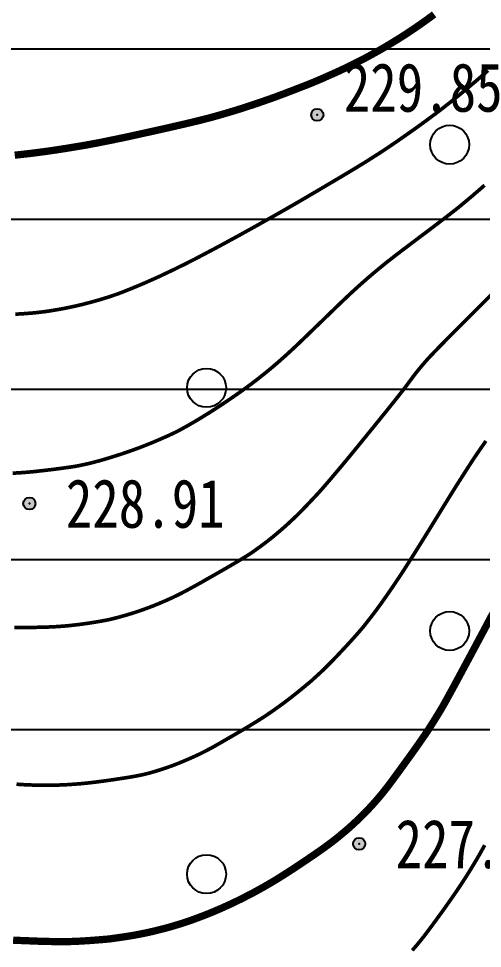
# Model space of a CAD drawing. Extents: x 36524600 to 36525730, y 2746759 to 2747713.
# Drawn here: x 36525133.89 to 36525143.42, y 2747277.23 to 2747296.35 of the extents above; entities that cross this region are included whole.
import ezdxf
from ezdxf.enums import TextEntityAlignment as Align

# ---------------------------------------------------------------- set-up
doc = ezdxf.new("R2010")
doc.units = 0
doc.header["$LTSCALE"] = 1000
doc.header["$MEASUREMENT"] = 0
for name, color, linetype in [('DGX', 251, 'Continuous'), ('GCD', 252, 'Continuous'), ('PP-DX-PT', 251, 'Continuous'), ('PUB_TAB', 7, 'Continuous'), ('ZBTZ', 3, 'Continuous')]:
    doc.layers.add(name, color=color, linetype=linetype)
doc.styles.add('正等线体', font='宋体.shx', dxfattribs={"bigfont": '@@gbcbig.shx'})

# ---------------------------------------------------------------- blocks, each defined once
blk = doc.blocks.new('gc326')
blk.add_circle((0, 0), 0.8)
blk = doc.blocks.new('gc200')
h = blk.add_hatch(color=256)
edge = h.paths.add_edge_path()
edge.add_arc((0, 0), 0.25, 0, 360)
blk.add_circle((0, 0), 0.25)
blk = doc.blocks.new('dxt')
at = {"layer": 'DGX', "color": 253, "linetype": 'Continuous', "flags": 128}
for points, const_width in [([(36525141.983, 2747277.191), (36525142.008, 2747277.219), (36525142.033, 2747277.248), (36525142.058, 2747277.277), (36525142.082, 2747277.305), (36525142.106, 2747277.334), (36525142.13, 2747277.364), (36525142.154, 2747277.393), (36525142.178, 2747277.423), (36525142.201, 2747277.452), (36525142.225, 2747277.482), (36525142.248, 2747277.512), (36525142.272, 2747277.544), (36525142.299, 2747277.579), (36525142.328, 2747277.618), (36525142.36, 2747277.661), (36525142.394, 2747277.707), (36525142.43, 2747277.757), (36525142.47, 2747277.81), (36525142.511, 2747277.867), (36525142.554, 2747277.926), (36525142.597, 2747277.985), (36525142.639, 2747278.044), (36525142.682, 2747278.104), (36525142.724, 2747278.164), (36525142.766, 2747278.224), (36525142.809, 2747278.285), (36525142.851, 2747278.346), (36525142.893, 2747278.407), (36525142.934, 2747278.468), (36525142.975, 2747278.53), (36525143.016, 2747278.591), (36525143.056, 2747278.653), (36525143.096, 2747278.716), (36525143.135, 2747278.778), (36525143.174, 2747278.841), (36525143.213, 2747278.904), (36525143.251, 2747278.968), (36525143.289, 2747279.031), (36525143.327, 2747279.095), (36525143.364, 2747279.159), (36525143.4, 2747279.224), (36525143.436, 2747279.288), (36525143.472, 2747279.353)], 0.075), ([(36525133.776, 2747277.4), (36525133.85, 2747277.397), (36525133.94, 2747277.393), (36525134.046, 2747277.389), (36525134.168, 2747277.384), (36525134.295, 2747277.379), (36525134.414, 2747277.375), (36525134.524, 2747277.373), (36525134.626, 2747277.371), (36525134.72, 2747277.37), (36525134.806, 2747277.369), (36525134.884, 2747277.37), (36525134.953, 2747277.372), (36525135.019, 2747277.374), (36525135.084, 2747277.377), (36525135.149, 2747277.38), (36525135.215, 2747277.384), (36525135.28, 2747277.388), (36525135.345, 2747277.392), (36525135.41, 2747277.397), (36525135.476, 2747277.402), (36525135.537, 2747277.407), (36525135.59, 2747277.411), (36525135.635, 2747277.415), (36525135.671, 2747277.418), (36525135.7, 2747277.42), (36525135.721, 2747277.422), (36525135.733, 2747277.423), (36525135.737, 2747277.423), (36525135.741, 2747277.424), (36525135.753, 2747277.425), (36525135.774, 2747277.428), (36525135.802, 2747277.432), (36525135.838, 2747277.437), (36525135.883, 2747277.444), (36525135.935, 2747277.451), (36525135.996, 2747277.46), (36525136.06, 2747277.469), (36525136.125, 2747277.479), (36525136.189, 2747277.489), (36525136.253, 2747277.5), (36525136.317, 2747277.512), (36525136.381, 2747277.524), (36525136.445, 2747277.537), (36525136.509, 2747277.55), (36525136.572, 2747277.564), (36525136.636, 2747277.578), (36525136.699, 2747277.593), (36525136.763, 2747277.609), (36525136.826, 2747277.625), (36525136.889, 2747277.641), (36525136.952, 2747277.658), (36525137.014, 2747277.676), (36525137.077, 2747277.694), (36525137.139, 2747277.713), (36525137.202, 2747277.732), (36525137.264, 2747277.752), (36525137.326, 2747277.772), (36525137.387, 2747277.793), (36525137.449, 2747277.814), (36525137.51, 2747277.836), (36525137.571, 2747277.859), (36525137.632, 2747277.882), (36525137.693, 2747277.905), (36525137.754, 2747277.929), (36525137.815, 2747277.953), (36525137.875, 2747277.978), (36525137.935, 2747278.003), (36525137.995, 2747278.029), (36525138.055, 2747278.055), (36525138.115, 2747278.082), (36525138.174, 2747278.109), (36525138.234, 2747278.136), (36525138.293, 2747278.164), (36525138.352, 2747278.192), (36525138.41, 2747278.221), (36525138.469, 2747278.25), (36525138.527, 2747278.279), (36525138.585, 2747278.309), (36525138.643, 2747278.339), (36525138.701, 2747278.369), (36525138.759, 2747278.4), (36525138.816, 2747278.432), (36525138.873, 2747278.463), (36525138.93, 2747278.495), (36525138.987, 2747278.528), (36525139.043, 2747278.561), (36525139.1, 2747278.594), (36525139.156, 2747278.628), (36525139.211, 2747278.661), (36525139.267, 2747278.696), (36525139.322, 2747278.731), (36525139.377, 2747278.766), (36525139.432, 2747278.801), (36525139.487, 2747278.837), (36525139.542, 2747278.872), (36525139.597, 2747278.908), (36525139.652, 2747278.945), (36525139.706, 2747278.981), (36525139.761, 2747279.018), (36525139.816, 2747279.055), (36525139.868, 2747279.091), (36525139.918, 2747279.125), (36525139.964, 2747279.156), (36525140.006, 2747279.185), (36525140.045, 2747279.212), (36525140.08, 2747279.237), (36525140.112, 2747279.259), (36525140.141, 2747279.279), (36525140.167, 2747279.298), (36525140.194, 2747279.317), (36525140.22, 2747279.337), (36525140.247, 2747279.356), (36525140.273, 2747279.376), (36525140.299, 2747279.395), (36525140.325, 2747279.415), (36525140.351, 2747279.435), (36525140.377, 2747279.455), (36525140.403, 2747279.475), (36525140.429, 2747279.496), (36525140.454, 2747279.516), (36525140.48, 2747279.537), (36525140.505, 2747279.558), (36525140.53, 2747279.579), (36525140.555, 2747279.6), (36525140.58, 2747279.621), (36525140.605, 2747279.642), (36525140.63, 2747279.663), (36525140.655, 2747279.685), (36525140.68, 2747279.706), (36525140.704, 2747279.728), (36525140.729, 2747279.75), (36525140.753, 2747279.772), (36525140.777, 2747279.794), (36525140.801, 2747279.816), (36525140.825, 2747279.839), (36525140.849, 2747279.861), (36525140.872, 2747279.884), (36525140.896, 2747279.907), (36525140.919, 2747279.929), (36525140.943, 2747279.952), (36525140.966, 2747279.976), (36525140.989, 2747279.999), (36525141.012, 2747280.022), (36525141.035, 2747280.046), (36525141.058, 2747280.069), (36525141.08, 2747280.093), (36525141.103, 2747280.117), (36525141.125, 2747280.141), (36525141.147, 2747280.165), (36525141.169, 2747280.189), (36525141.191, 2747280.213), (36525141.213, 2747280.238), (36525141.234, 2747280.262), (36525141.256, 2747280.287), (36525141.277, 2747280.312), (36525141.299, 2747280.337), (36525141.32, 2747280.362), (36525141.341, 2747280.387), (36525141.361, 2747280.412), (36525141.382, 2747280.438), (36525141.403, 2747280.463), (36525141.423, 2747280.489), (36525141.443, 2747280.515), (36525141.464, 2747280.54), (36525141.487, 2747280.571), (36525141.518, 2747280.612), (36525141.556, 2747280.663), (36525141.601, 2747280.724), (36525141.653, 2747280.795), (36525141.712, 2747280.876), (36525141.778, 2747280.967), (36525141.851, 2747281.068), (36525141.926, 2747281.171), (36525141.995, 2747281.267), (36525142.059, 2747281.357), (36525142.118, 2747281.441), (36525142.171, 2747281.518), (36525142.22, 2747281.589), (36525142.264, 2747281.653), (36525142.302, 2747281.711), (36525142.338, 2747281.766), (36525142.373, 2747281.821), (36525142.408, 2747281.876), (36525142.443, 2747281.932), (36525142.477, 2747281.987), (36525142.512, 2747282.043), (36525142.546, 2747282.099), (36525142.579, 2747282.155), (36525142.621, 2747282.226), (36525142.678, 2747282.328), (36525142.75, 2747282.459), (36525142.838, 2747282.62), (36525142.941, 2747282.811), (36525143.06, 2747283.032), (36525143.195, 2747283.283), (36525143.345, 2747283.564), (36525143.497, 2747283.849), (36525143.637, 2747284.112)], 0.15), ([(36525133.845, 2747280.607), (36525133.906, 2747280.603), (36525133.967, 2747280.599), (36525134.027, 2747280.596), (36525134.088, 2747280.593), (36525134.149, 2747280.591), (36525134.21, 2747280.589), (36525134.27, 2747280.587), (36525134.331, 2747280.586), (36525134.392, 2747280.586), (36525134.452, 2747280.585), (36525134.513, 2747280.586), (36525134.574, 2747280.587), (36525134.635, 2747280.588), (36525134.695, 2747280.589), (36525134.756, 2747280.592), (36525134.817, 2747280.594), (36525134.877, 2747280.597), (36525134.938, 2747280.601), (36525134.999, 2747280.605), (36525135.059, 2747280.609), (36525135.12, 2747280.614), (36525135.18, 2747280.619), (36525135.241, 2747280.625), (36525135.301, 2747280.631), (36525135.362, 2747280.638), (36525135.422, 2747280.645), (36525135.482, 2747280.652), (36525135.543, 2747280.66), (36525135.603, 2747280.668), (36525135.664, 2747280.676), (36525135.724, 2747280.684), (36525135.785, 2747280.693), (36525135.845, 2747280.701), (36525135.906, 2747280.711), (36525135.965, 2747280.72), (36525136.02, 2747280.728), (36525136.071, 2747280.736), (36525136.118, 2747280.743), (36525136.161, 2747280.75), (36525136.201, 2747280.757), (36525136.236, 2747280.763), (36525136.268, 2747280.769), (36525136.298, 2747280.774), (36525136.327, 2747280.78), (36525136.357, 2747280.786), (36525136.387, 2747280.792), (36525136.416, 2747280.798), (36525136.446, 2747280.804), (36525136.475, 2747280.811), (36525136.505, 2747280.818), (36525136.536, 2747280.826), (36525136.57, 2747280.835), (36525136.609, 2747280.845), (36525136.65, 2747280.857), (36525136.696, 2747280.871), (36525136.744, 2747280.886), (36525136.797, 2747280.902), (36525136.852, 2747280.92), (36525136.91, 2747280.939), (36525136.967, 2747280.959), (36525137.024, 2747280.979), (36525137.08, 2747281), (36525137.137, 2747281.022), (36525137.193, 2747281.044), (36525137.249, 2747281.067), (36525137.305, 2747281.091), (36525137.359, 2747281.114), (36525137.409, 2747281.136), (36525137.456, 2747281.157), (36525137.499, 2747281.176), (36525137.539, 2747281.194), (36525137.575, 2747281.211), (36525137.607, 2747281.226), (36525137.636, 2747281.24), (36525137.663, 2747281.254), (36525137.691, 2747281.267), (36525137.718, 2747281.281), (36525137.744, 2747281.295), (36525137.771, 2747281.309), (36525137.798, 2747281.323), (36525137.825, 2747281.338), (36525137.852, 2747281.352), (36525137.883, 2747281.369), (36525137.924, 2747281.392), (36525137.975, 2747281.421), (36525138.035, 2747281.456), (36525138.105, 2747281.496), (36525138.184, 2747281.542), (36525138.273, 2747281.593), (36525138.372, 2747281.651), (36525138.472, 2747281.709), (36525138.565, 2747281.764), (36525138.651, 2747281.816), (36525138.73, 2747281.864), (36525138.802, 2747281.908), (36525138.867, 2747281.95), (36525138.926, 2747281.987), (36525138.978, 2747282.021), (36525139.025, 2747282.054), (36525139.073, 2747282.086), (36525139.121, 2747282.119), (36525139.168, 2747282.153), (36525139.215, 2747282.186), (36525139.262, 2747282.22), (36525139.309, 2747282.254), (36525139.356, 2747282.289), (36525139.402, 2747282.324), (36525139.448, 2747282.359), (36525139.494, 2747282.394), (36525139.539, 2747282.43), (36525139.585, 2747282.466), (36525139.63, 2747282.502), (36525139.675, 2747282.539), (36525139.72, 2747282.576), (36525139.762, 2747282.61), (36525139.798, 2747282.641), (36525139.83, 2747282.667), (36525139.857, 2747282.689), (36525139.878, 2747282.707), (36525139.894, 2747282.721), (36525139.905, 2747282.73), (36525139.911, 2747282.735), (36525139.917, 2747282.74), (36525139.928, 2747282.75), (36525139.943, 2747282.763), (36525139.962, 2747282.782), (36525139.987, 2747282.804), (36525140.016, 2747282.831), (36525140.05, 2747282.862), (36525140.089, 2747282.898), (36525140.132, 2747282.938), (36525140.18, 2747282.984), (36525140.232, 2747283.035), (36525140.288, 2747283.092), (36525140.349, 2747283.154), (36525140.414, 2747283.222), (36525140.483, 2747283.295), (36525140.557, 2747283.374), (36525140.631, 2747283.453), (36525140.699, 2747283.527), (36525140.762, 2747283.597), (36525140.82, 2747283.661), (36525140.873, 2747283.722), (36525140.921, 2747283.777), (36525140.963, 2747283.827), (36525141.001, 2747283.873), (36525141.035, 2747283.917), (36525141.07, 2747283.961), (36525141.104, 2747284.005), (36525141.138, 2747284.049), (36525141.172, 2747284.093), (36525141.206, 2747284.137), (36525141.239, 2747284.182), (36525141.272, 2747284.227), (36525141.307, 2747284.275), (36525141.346, 2747284.329), (36525141.388, 2747284.389), (36525141.435, 2747284.454), (36525141.484, 2747284.526), (36525141.538, 2747284.604), (36525141.595, 2747284.687), (36525141.655, 2747284.777), (36525141.723, 2747284.878), (36525141.801, 2747284.997), (36525141.889, 2747285.135), (36525141.987, 2747285.289), (36525142.096, 2747285.462), (36525142.215, 2747285.653), (36525142.344, 2747285.861), (36525142.483, 2747286.087), (36525142.622, 2747286.313), (36525142.751, 2747286.522), (36525142.869, 2747286.712), (36525142.978, 2747286.884), (36525143.076, 2747287.038), (36525143.164, 2747287.174), (36525143.241, 2747287.293), (36525143.309, 2747287.393), (36525143.371, 2747287.484), (36525143.434, 2747287.575), (36525143.497, 2747287.665)], 0.075), ([(36525133.798, 2747283.829), (36525133.878, 2747283.829), (36525133.961, 2747283.829), (36525134.047, 2747283.829), (36525134.136, 2747283.83), (36525134.228, 2747283.832), (36525134.323, 2747283.834), (36525134.422, 2747283.836), (36525134.522, 2747283.84), (36525134.621, 2747283.844), (36525134.721, 2747283.851), (36525134.82, 2747283.858), (36525134.92, 2747283.867), (36525135.019, 2747283.878), (36525135.118, 2747283.889), (36525135.217, 2747283.903), (36525135.312, 2747283.916), (36525135.401, 2747283.93), (36525135.484, 2747283.943), (36525135.561, 2747283.956), (36525135.632, 2747283.969), (36525135.696, 2747283.981), (36525135.754, 2747283.993), (36525135.805, 2747284.005), (36525135.854, 2747284.017), (36525135.902, 2747284.029), (36525135.95, 2747284.042), (36525135.998, 2747284.055), (36525136.046, 2747284.069), (36525136.094, 2747284.082), (36525136.142, 2747284.097), (36525136.19, 2747284.111), (36525136.238, 2747284.126), (36525136.285, 2747284.141), (36525136.332, 2747284.157), (36525136.38, 2747284.173), (36525136.427, 2747284.189), (36525136.474, 2747284.206), (36525136.521, 2747284.223), (36525136.568, 2747284.24), (36525136.614, 2747284.258), (36525136.661, 2747284.276), (36525136.707, 2747284.295), (36525136.753, 2747284.313), (36525136.799, 2747284.333), (36525136.845, 2747284.352), (36525136.891, 2747284.372), (36525136.937, 2747284.392), (36525136.982, 2747284.413), (36525137.028, 2747284.433), (36525137.073, 2747284.455), (36525137.118, 2747284.476), (36525137.163, 2747284.498), (36525137.207, 2747284.52), (36525137.252, 2747284.543), (36525137.296, 2747284.566), (36525137.346, 2747284.592), (36525137.406, 2747284.625), (36525137.477, 2747284.664), (36525137.559, 2747284.709), (36525137.652, 2747284.761), (36525137.755, 2747284.82), (36525137.869, 2747284.885), (36525137.994, 2747284.956), (36525138.119, 2747285.027), (36525138.232, 2747285.093), (36525138.334, 2747285.153), (36525138.425, 2747285.207), (36525138.505, 2747285.256), (36525138.574, 2747285.298), (36525138.632, 2747285.335), (36525138.679, 2747285.366), (36525138.719, 2747285.394), (36525138.76, 2747285.423), (36525138.801, 2747285.452), (36525138.841, 2747285.481), (36525138.881, 2747285.51), (36525138.92, 2747285.54), (36525138.96, 2747285.57), (36525138.999, 2747285.6), (36525139.038, 2747285.631), (36525139.077, 2747285.662), (36525139.116, 2747285.693), (36525139.154, 2747285.724), (36525139.192, 2747285.756), (36525139.23, 2747285.788), (36525139.268, 2747285.82), (36525139.305, 2747285.853), (36525139.343, 2747285.886), (36525139.38, 2747285.919), (36525139.417, 2747285.952), (36525139.453, 2747285.986), (36525139.49, 2747286.02), (36525139.526, 2747286.054), (36525139.562, 2747286.088), (36525139.598, 2747286.122), (36525139.636, 2747286.159), (36525139.678, 2747286.201), (36525139.724, 2747286.248), (36525139.773, 2747286.299), (36525139.827, 2747286.355), (36525139.885, 2747286.416), (36525139.947, 2747286.482), (36525140.013, 2747286.552), (36525140.088, 2747286.634), (36525140.177, 2747286.735), (36525140.279, 2747286.854), (36525140.395, 2747286.991), (36525140.526, 2747287.146), (36525140.67, 2747287.32), (36525140.828, 2747287.512), (36525140.999, 2747287.722), (36525141.169, 2747287.931), (36525141.32, 2747288.117), (36525141.453, 2747288.282), (36525141.568, 2747288.425), (36525141.665, 2747288.547), (36525141.743, 2747288.646), (36525141.804, 2747288.723), (36525141.846, 2747288.779), (36525141.878, 2747288.822), (36525141.908, 2747288.863), (36525141.936, 2747288.9), (36525141.962, 2747288.935), (36525141.986, 2747288.967), (36525142.007, 2747288.996), (36525142.027, 2747289.023), (36525142.045, 2747289.046), (36525142.063, 2747289.069), (36525142.084, 2747289.095), (36525142.107, 2747289.123), (36525142.132, 2747289.154), (36525142.16, 2747289.187), (36525142.19, 2747289.223), (36525142.223, 2747289.261), (36525142.258, 2747289.302), (36525142.303, 2747289.352), (36525142.365, 2747289.419), (36525142.446, 2747289.503), (36525142.543, 2747289.604), (36525142.658, 2747289.721), (36525142.791, 2747289.855), (36525142.941, 2747290.006), (36525143.109, 2747290.173), (36525143.282, 2747290.346), (36525143.447, 2747290.511), (36525143.604, 2747290.67)], 0.075), ([(36525133.765, 2747287.002), (36525133.867, 2747287.008), (36525133.975, 2747287.015), (36525134.089, 2747287.024), (36525134.208, 2747287.035), (36525134.332, 2747287.049), (36525134.462, 2747287.064), (36525134.589, 2747287.079), (36525134.704, 2747287.094), (36525134.809, 2747287.108), (36525134.902, 2747287.121), (36525134.985, 2747287.133), (36525135.056, 2747287.144), (36525135.116, 2747287.155), (36525135.164, 2747287.165), (36525135.205, 2747287.174), (36525135.24, 2747287.181), (36525135.271, 2747287.188), (36525135.296, 2747287.193), (36525135.316, 2747287.198), (36525135.331, 2747287.201), (36525135.341, 2747287.203), (36525135.345, 2747287.204), (36525135.35, 2747287.205), (36525135.359, 2747287.208), (36525135.373, 2747287.211), (36525135.393, 2747287.216), (36525135.417, 2747287.223), (36525135.447, 2747287.231), (36525135.481, 2747287.24), (36525135.52, 2747287.25), (36525135.565, 2747287.262), (36525135.614, 2747287.276), (36525135.668, 2747287.292), (36525135.728, 2747287.31), (36525135.792, 2747287.33), (36525135.862, 2747287.352), (36525135.937, 2747287.375), (36525136.016, 2747287.401), (36525136.098, 2747287.429), (36525136.18, 2747287.457), (36525136.261, 2747287.486), (36525136.342, 2747287.516), (36525136.423, 2747287.546), (36525136.504, 2747287.578), (36525136.584, 2747287.61), (36525136.664, 2747287.643), (36525136.741, 2747287.676), (36525136.813, 2747287.707), (36525136.879, 2747287.736), (36525136.941, 2747287.763), (36525136.998, 2747287.789), (36525137.049, 2747287.813), (36525137.095, 2747287.835), (36525137.136, 2747287.855), (36525137.177, 2747287.876), (36525137.223, 2747287.901), (36525137.272, 2747287.928), (36525137.326, 2747287.958), (36525137.385, 2747287.991), (36525137.448, 2747288.028), (36525137.516, 2747288.067), (36525137.588, 2747288.11), (36525137.662, 2747288.155), (36525137.738, 2747288.202), (36525137.814, 2747288.249), (36525137.892, 2747288.299), (36525137.97, 2747288.349), (36525138.05, 2747288.402), (36525138.13, 2747288.455), (36525138.211, 2747288.51), (36525138.291, 2747288.565), (36525138.366, 2747288.617), (36525138.438, 2747288.667), (36525138.505, 2747288.715), (36525138.569, 2747288.761), (36525138.628, 2747288.804), (36525138.683, 2747288.845), (36525138.734, 2747288.884), (36525138.783, 2747288.921), (36525138.831, 2747288.959), (36525138.88, 2747288.998), (36525138.928, 2747289.036), (36525138.976, 2747289.075), (36525139.024, 2747289.114), (36525139.071, 2747289.153), (36525139.119, 2747289.193), (36525139.166, 2747289.233), (36525139.212, 2747289.273), (36525139.259, 2747289.314), (36525139.305, 2747289.355), (36525139.351, 2747289.396), (36525139.397, 2747289.437), (36525139.443, 2747289.479), (36525139.488, 2747289.521), (36525139.537, 2747289.566), (36525139.594, 2747289.62), (36525139.658, 2747289.68), (36525139.729, 2747289.749), (36525139.808, 2747289.824), (36525139.894, 2747289.908), (36525139.988, 2747289.999), (36525140.09, 2747290.097), (36525140.191, 2747290.195), (36525140.285, 2747290.286), (36525140.371, 2747290.37), (36525140.449, 2747290.445), (36525140.52, 2747290.514), (36525140.584, 2747290.574), (36525140.64, 2747290.627), (36525140.688, 2747290.673), (36525140.733, 2747290.715), (36525140.778, 2747290.756), (36525140.823, 2747290.797), (36525140.869, 2747290.839), (36525140.914, 2747290.879), (36525140.96, 2747290.92), (36525141.006, 2747290.96), (36525141.052, 2747291.001), (36525141.098, 2747291.041), (36525141.145, 2747291.08), (36525141.191, 2747291.12), (36525141.238, 2747291.159), (36525141.285, 2747291.198), (36525141.332, 2747291.237), (36525141.38, 2747291.276), (36525141.427, 2747291.314), (36525141.481, 2747291.357), (36525141.548, 2747291.409), (36525141.626, 2747291.47), (36525141.717, 2747291.54), (36525141.821, 2747291.619), (36525141.936, 2747291.706), (36525142.065, 2747291.803), (36525142.205, 2747291.909), (36525142.346, 2747292.015), (36525142.474, 2747292.112), (36525142.589, 2747292.2), (36525142.693, 2747292.279), (36525142.783, 2747292.35), (36525142.862, 2747292.411), (36525142.928, 2747292.463), (36525142.981, 2747292.507), (36525143.028, 2747292.546), (36525143.075, 2747292.585), (36525143.122, 2747292.624), (36525143.169, 2747292.664), (36525143.216, 2747292.703), (36525143.262, 2747292.743), (36525143.309, 2747292.783), (36525143.355, 2747292.823), (36525143.398, 2747292.861), (36525143.436, 2747292.894), (36525143.469, 2747292.923)], 0.075), ([(36525133.82, 2747290.272), (36525133.91, 2747290.277), (36525133.994, 2747290.282), (36525134.071, 2747290.288), (36525134.143, 2747290.293), (36525134.207, 2747290.299), (36525134.266, 2747290.305), (36525134.318, 2747290.311), (36525134.367, 2747290.317), (36525134.416, 2747290.323), (36525134.465, 2747290.33), (36525134.514, 2747290.337), (36525134.563, 2747290.345), (36525134.612, 2747290.353), (36525134.661, 2747290.361), (36525134.71, 2747290.369), (36525134.759, 2747290.378), (36525134.807, 2747290.387), (36525134.856, 2747290.397), (36525134.904, 2747290.406), (36525134.953, 2747290.416), (36525135.001, 2747290.427), (36525135.05, 2747290.437), (36525135.098, 2747290.448), (36525135.146, 2747290.46), (36525135.194, 2747290.471), (36525135.242, 2747290.483), (36525135.29, 2747290.496), (36525135.338, 2747290.508), (36525135.386, 2747290.521), (36525135.434, 2747290.534), (36525135.481, 2747290.548), (36525135.529, 2747290.561), (36525135.577, 2747290.575), (36525135.624, 2747290.59), (36525135.671, 2747290.604), (36525135.718, 2747290.619), (36525135.766, 2747290.634), (36525135.813, 2747290.65), (36525135.86, 2747290.666), (36525135.909, 2747290.683), (36525135.964, 2747290.703), (36525136.025, 2747290.726), (36525136.091, 2747290.752), (36525136.163, 2747290.781), (36525136.241, 2747290.813), (36525136.323, 2747290.847), (36525136.412, 2747290.884), (36525136.504, 2747290.924), (36525136.599, 2747290.966), (36525136.696, 2747291.009), (36525136.795, 2747291.054), (36525136.896, 2747291.102), (36525137, 2747291.151), (36525137.106, 2747291.202), (36525137.214, 2747291.255), (36525137.329, 2747291.312), (36525137.455, 2747291.376), (36525137.591, 2747291.446), (36525137.737, 2747291.523), (36525137.894, 2747291.606), (36525138.062, 2747291.696), (36525138.24, 2747291.793), (36525138.429, 2747291.896), (36525138.621, 2747292.002), (36525138.811, 2747292.108), (36525138.998, 2747292.213), (36525139.183, 2747292.317), (36525139.364, 2747292.42), (36525139.543, 2747292.523), (36525139.719, 2747292.625), (36525139.892, 2747292.727), (36525140.058, 2747292.824), (36525140.209, 2747292.914), (36525140.348, 2747292.996), (36525140.473, 2747293.07), (36525140.584, 2747293.136), (36525140.683, 2747293.195), (36525140.767, 2747293.246), (36525140.839, 2747293.289), (36525140.903, 2747293.329), (36525140.968, 2747293.368), (36525141.032, 2747293.408), (36525141.096, 2747293.448), (36525141.16, 2747293.489), (36525141.224, 2747293.53), (36525141.288, 2747293.57), (36525141.352, 2747293.612), (36525141.419, 2747293.656), (36525141.494, 2747293.706), (36525141.576, 2747293.762), (36525141.666, 2747293.823), (36525141.763, 2747293.891), (36525141.867, 2747293.964), (36525141.98, 2747294.043), (36525142.099, 2747294.128), (36525142.222, 2747294.217), (36525142.344, 2747294.307), (36525142.465, 2747294.397), (36525142.585, 2747294.489), (36525142.704, 2747294.582), (36525142.823, 2747294.676), (36525142.94, 2747294.771), (36525143.056, 2747294.868), (36525143.169, 2747294.962), (36525143.273, 2747295.05), (36525143.37, 2747295.133), (36525143.459, 2747295.211), (36525143.54, 2747295.283)], 0.075), ([(36525133.809, 2747293.541), (36525133.907, 2747293.552), (36525134.005, 2747293.563), (36525134.103, 2747293.574), (36525134.201, 2747293.586), (36525134.299, 2747293.599), (36525134.397, 2747293.612), (36525134.494, 2747293.625), (36525134.592, 2747293.639), (36525134.69, 2747293.654), (36525134.787, 2747293.669), (36525134.885, 2747293.684), (36525134.982, 2747293.7), (36525135.079, 2747293.716), (36525135.176, 2747293.732), (36525135.274, 2747293.749), (36525135.371, 2747293.767), (36525135.468, 2747293.785), (36525135.564, 2747293.803), (36525135.668, 2747293.824), (36525135.785, 2747293.848), (36525135.916, 2747293.875), (36525136.061, 2747293.905), (36525136.219, 2747293.939), (36525136.39, 2747293.977), (36525136.576, 2747294.018), (36525136.775, 2747294.062), (36525136.973, 2747294.107), (36525137.158, 2747294.149), (36525137.329, 2747294.189), (36525137.486, 2747294.226), (36525137.628, 2747294.261), (36525137.757, 2747294.294), (36525137.871, 2747294.324), (36525137.972, 2747294.352), (36525138.066, 2747294.379), (36525138.159, 2747294.406), (36525138.252, 2747294.434), (36525138.345, 2747294.462), (36525138.438, 2747294.491), (36525138.531, 2747294.521), (36525138.623, 2747294.551), (36525138.715, 2747294.581), (36525138.808, 2747294.612), (36525138.9, 2747294.644), (36525138.991, 2747294.676), (36525139.083, 2747294.708), (36525139.175, 2747294.741), (36525139.266, 2747294.775), (36525139.357, 2747294.809), (36525139.448, 2747294.844), (36525139.535, 2747294.877), (36525139.614, 2747294.908), (36525139.686, 2747294.936), (36525139.751, 2747294.961), (36525139.808, 2747294.983), (36525139.857, 2747295.002), (36525139.899, 2747295.019), (36525139.933, 2747295.033), (36525139.966, 2747295.047), (36525140.005, 2747295.063), (36525140.048, 2747295.082), (36525140.098, 2747295.103), (36525140.153, 2747295.127), (36525140.213, 2747295.154), (36525140.278, 2747295.183), (36525140.349, 2747295.214), (36525140.423, 2747295.247), (36525140.496, 2747295.281), (36525140.569, 2747295.315), (36525140.642, 2747295.35), (36525140.715, 2747295.385), (36525140.787, 2747295.421), (36525140.859, 2747295.457), (36525140.931, 2747295.494), (36525141.002, 2747295.531), (36525141.074, 2747295.569), (36525141.144, 2747295.608), (36525141.215, 2747295.647), (36525141.285, 2747295.686), (36525141.355, 2747295.726), (36525141.425, 2747295.767), (36525141.495, 2747295.808), (36525141.564, 2747295.85), (36525141.632, 2747295.892), (36525141.701, 2747295.934), (36525141.769, 2747295.978), (36525141.837, 2747296.021), (36525141.904, 2747296.065), (36525141.972, 2747296.11), (36525142.038, 2747296.155), (36525142.105, 2747296.201), (36525142.171, 2747296.247), (36525142.237, 2747296.294), (36525142.302, 2747296.341), (36525142.367, 2747296.388), (36525142.432, 2747296.437)], 0.15)]:
    blk.add_lwpolyline(points, dxfattribs=dict(at, const_width=const_width))
at = {"layer": 'PP-DX-PT', "color": 253, "linetype": 'Continuous'}
for p in [(36525140.03, 2747294.37, 229.85), (36525134.11, 2747286.38, 228.91), (36525140.89, 2747279.38, 227.43)]:
    blk.add_point(p, dxfattribs=at)
at = {"layer": 'PP-DX-PT', "color": 253}
for p in [(36525140.03, 2747294.37, 229.845), (36525134.11, 2747286.38, 228.906), (36525140.89, 2747279.38, 227.428)]:
    blk.add_point(p, dxfattribs=at)
at = {"layer": 'GCD', "color": 253, "linetype": 'Continuous'}
ref = blk.add_blockref('gc200', (36525140.03, 2747294.37, 229.845), dxfattribs=dict(at, xscale=0.5, yscale=0.5, zscale=0.5))
ref.add_attrib('height', '229.85', dxfattribs={"linetype": 'Continuous', "height": 1, "style": '正等线体', "width": 0.8}).set_placement((36525140.575, 2747294.935, 229.845), align=Align.MIDDLE_LEFT)
ref = blk.add_blockref('gc200', (36525134.11, 2747286.38, 228.906), dxfattribs=dict(at, xscale=0.5, yscale=0.5, zscale=0.5))
ref.add_attrib('height', '228.91', dxfattribs={"linetype": 'Continuous', "height": 1, "style": '正等线体', "width": 0.8}).set_placement((36525134.86, 2747286.38, 228.906), align=Align.MIDDLE_LEFT)
ref = blk.add_blockref('gc200', (36525140.89, 2747279.38, 227.428), dxfattribs=dict(at, xscale=0.5, yscale=0.5, zscale=0.5))
ref.add_attrib('height', '227.43', dxfattribs={"linetype": 'Continuous', "height": 1, "style": '正等线体', "width": 0.8}).set_placement((36525141.64, 2747279.38, 227.428), align=Align.MIDDLE_LEFT)
at = {"layer": 'ZBTZ', "color": 253, "linetype": 'Continuous', "xscale": 0.5, "yscale": 0.5}
for p in [(36525142.753, 2747293.758, 248.434), (36525137.753, 2747288.758, 247.916), (36525142.753, 2747283.758, 237.833), (36525137.753, 2747278.758, 237.578)]:
    blk.add_blockref('gc326', p, dxfattribs=at)

msp = doc.modelspace()

# ---------------------------------------------------------------- linework, layer by layer
at = {"layer": 'PUB_TAB'}
for points in [[(36525069.009, 2747295.729), (36525146.767, 2747295.729)], [(36525069.009, 2747292.229), (36525146.767, 2747292.229)], [(36525069.009, 2747288.729), (36525146.767, 2747288.729)], [(36525069.009, 2747285.229), (36525146.767, 2747285.229)], [(36525069.009, 2747281.729), (36525146.767, 2747281.729)]]:
    msp.add_lwpolyline(points, dxfattribs=at)

# ---------------------------------------------------------------- block references
msp.add_blockref('dxt', (0, 0))

doc.saveas('drawing.dxf')
